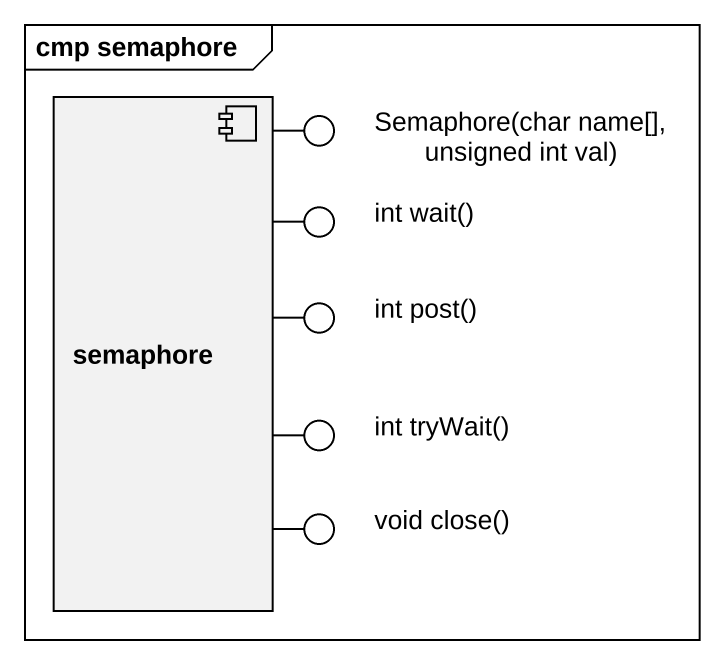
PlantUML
@startuml
mainframe cmp semaphore
component semaphore
() "Semaphore(char name[], unsigned int val)" as Semaphore_char_name
() "int wait()" as int_wait
() "int post()" as int_post
() "int tryWait()" as int_tryWait
() "void close()" as void_close
semaphore -up- Semaphore_char_name
semaphore -up- int_wait
semaphore -right- int_post
semaphore -right- int_tryWait
semaphore -- void_close
@enduml
